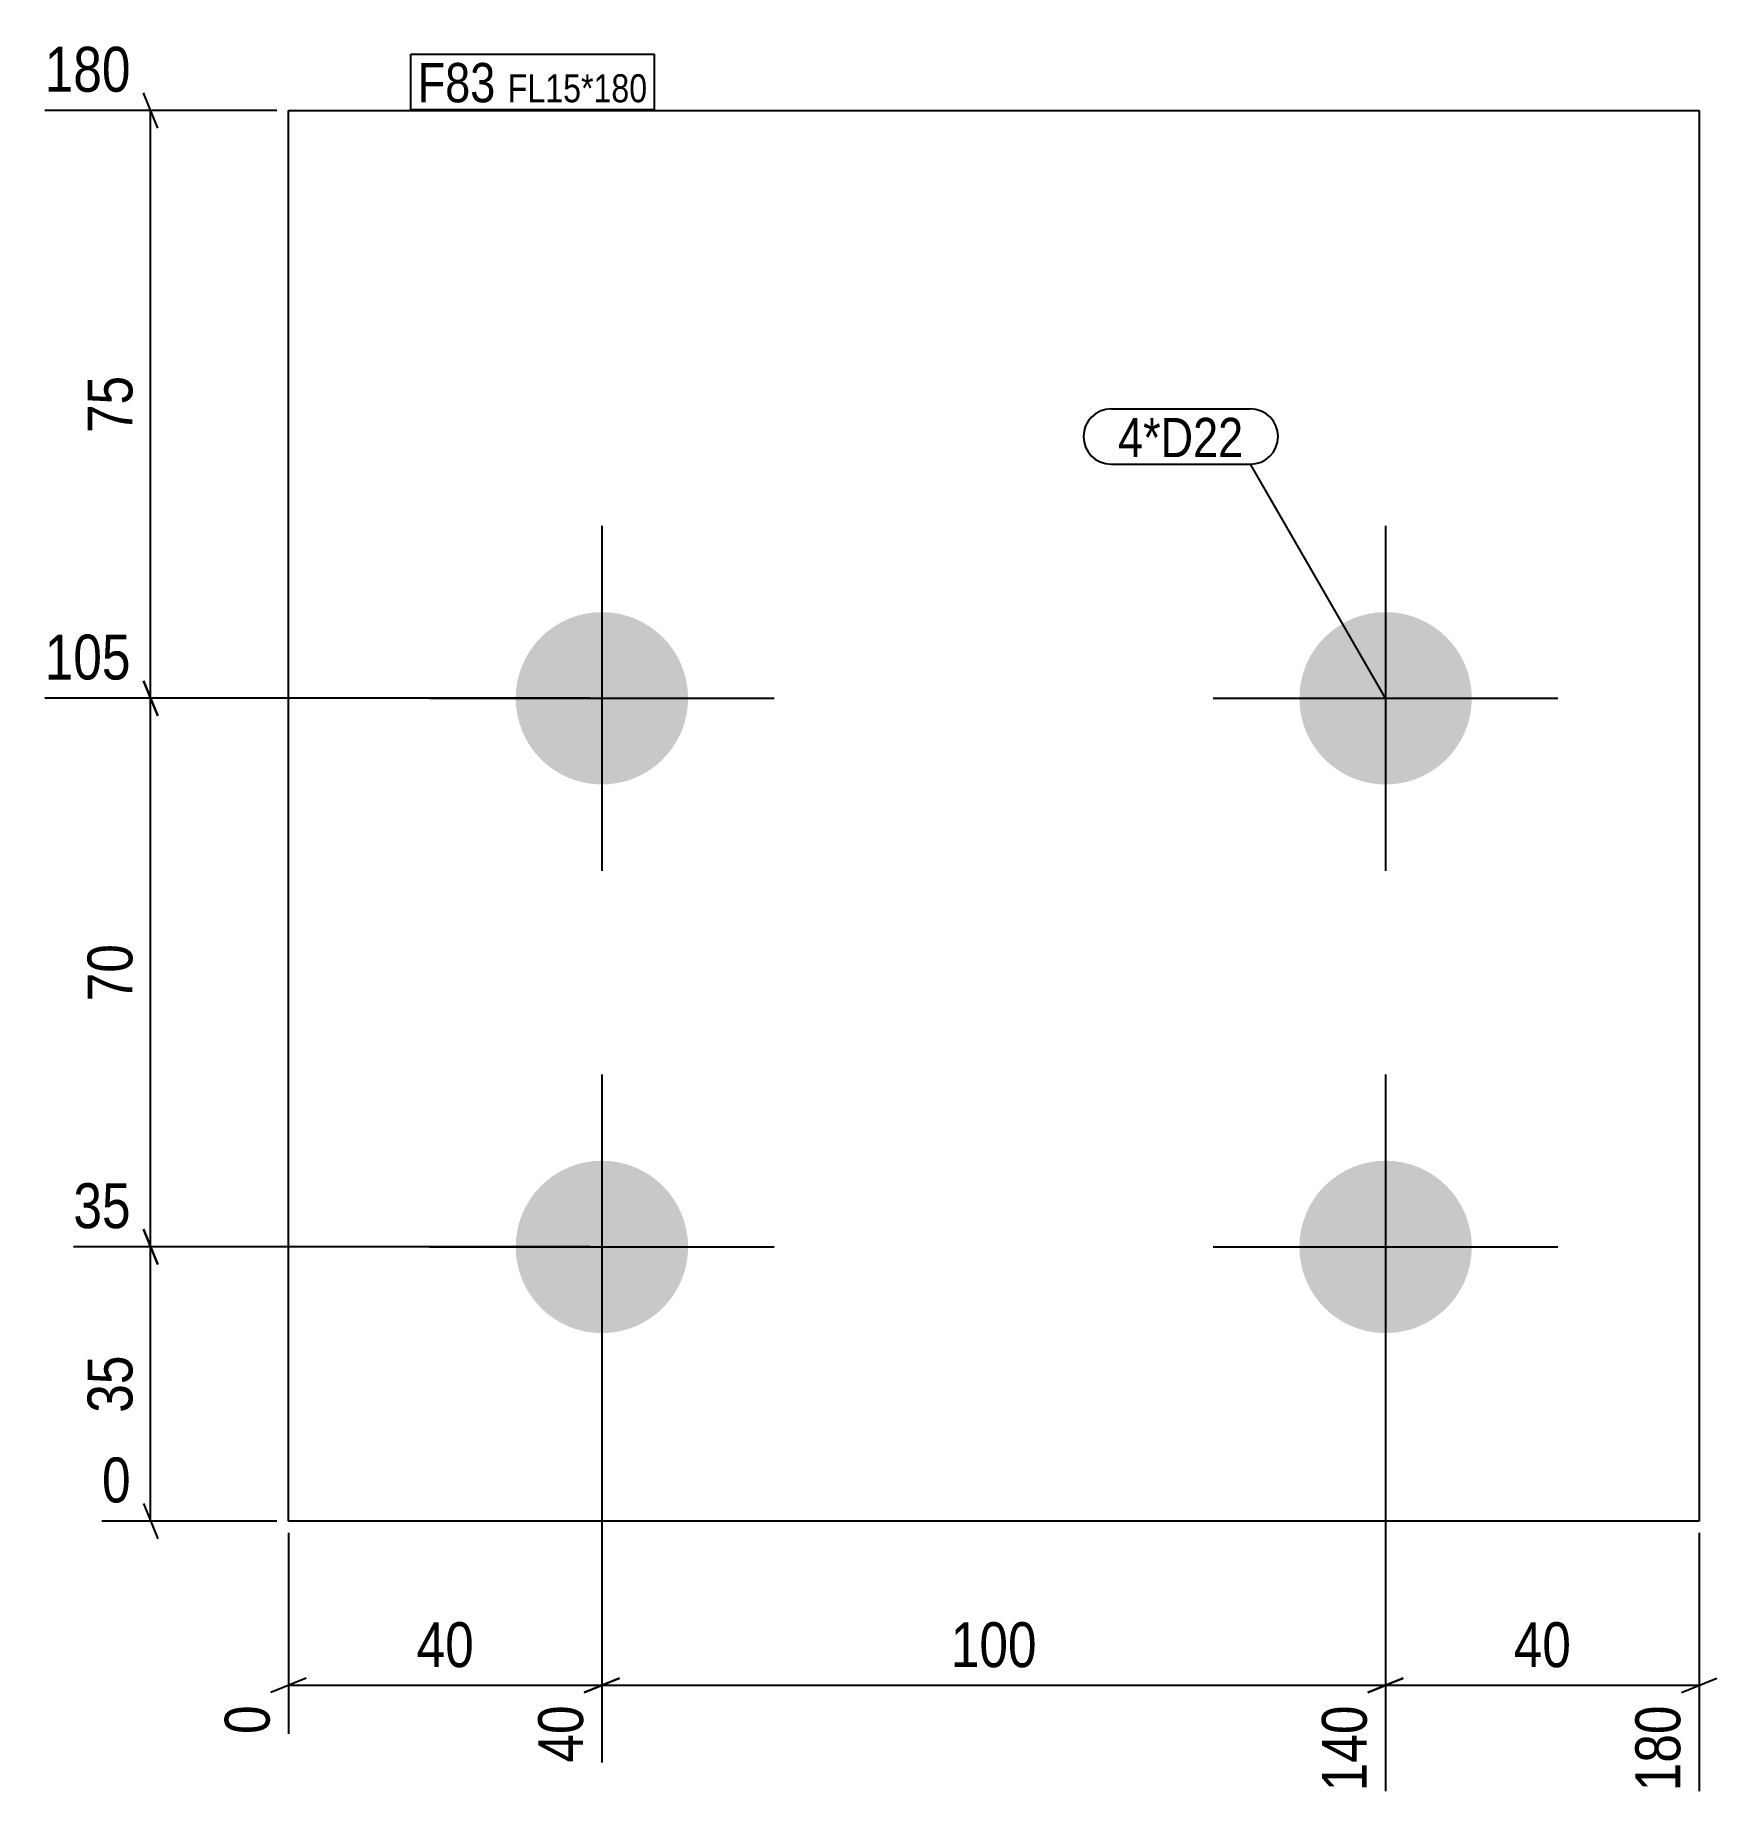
# Model space of a CAD drawing. Header units: millimetres. Extents: x 3 to 218, y 3 to 229.
import ezdxf

# ---------------------------------------------------------------- set-up
doc = ezdxf.new("R2010")
doc.units = ezdxf.units.MM
for name, color, linetype in [('MÅLSÆTNING', 7, 'Continuous'), ('STÅL', 7, 'Continuous'), ('TEKST', 7, 'Continuous')]:
    doc.layers.add(name, color=color, linetype=linetype)
doc.styles.add('Arial Narrow', font='ARIALN.TTF', dxfattribs={"height": 0.2})

msp = doc.modelspace()

# ---------------------------------------------------------------- hatches: boundary and pattern name
at = {"layer": 'STÅL', "linetype": 'Continuous'}
for points in [[(86.6, 143.96, -1), (64.6, 143.96, -1)], [(186.6, 143.96, -1), (164.6, 143.96, -1)], [(86.6, 73.96, -1), (64.6, 73.96, -1)], [(186.6, 73.96, -1), (164.6, 73.96, -1)]]:
    msp.add_hatch(color=3, dxfattribs=at).paths.add_polyline_path(points)

# ---------------------------------------------------------------- linework, layer by layer
at = {"layer": 'MÅLSÆTNING', "color": 7, "linetype": 'Continuous'}
for p, q in [((18.92, 216.71), (17.12, 221.21)), ((34.1, 218.96), (4.5, 218.96)), ((18.02, 143.96), (18.02, 218.96)), ((17.12, 146.21), (18.92, 141.71)), ((18.92, 141.71), (17.12, 146.21)), ((74.1, 143.96), (4.5, 143.96)), ((74.1, 143.96), (4.5, 143.96)), ((18.02, 73.96), (18.02, 143.96)), ((17.12, 76.21), (18.92, 71.71)), ((18.92, 71.71), (17.12, 76.21)), ((74.1, 73.96), (8.16, 73.96)), ((74.1, 73.96), (8.16, 73.96)), ((18.02, 38.96), (18.02, 73.96)), ((75.6, 72.46), (75.6, 8.16)), ((75.6, 72.46), (75.6, 8.16)), ((175.6, 72.46), (175.6, 4.5)), ((175.6, 72.46), (175.6, 4.5)), ((17.12, 41.21), (18.92, 36.71)), ((34.1, 38.96), (11.81, 38.96)), ((35.6, 37.46), (35.6, 11.81)), ((215.6, 37.46), (215.6, 4.5)), ((37.85, 18.92), (33.35, 17.12)), ((73.35, 17.12), (77.85, 18.92)), ((177.85, 18.92), (173.35, 17.12)), ((173.35, 17.12), (177.85, 18.92)), ((213.35, 17.12), (217.85, 18.92)), ((35.6, 18.02), (75.6, 18.02)), ((75.6, 18.02), (175.6, 18.02)), ((175.6, 18.02), (215.6, 18.02))]:
    msp.add_line(p, q, dxfattribs=at)
at = {"layer": 'STÅL', "color": 2, "linetype": 'Continuous'}
for p, q in [((35.6, 218.96), (215.6, 218.96)), ((35.6, 38.96), (35.6, 218.96)), ((215.6, 218.96), (215.6, 38.96)), ((215.6, 38.96), (35.6, 38.96))]:
    msp.add_line(p, q, dxfattribs=at)
at = {"layer": 'STÅL', "color": 3, "linetype": 'Continuous'}
for p, q in [((75.6, 165.96), (75.6, 121.96)), ((175.6, 165.96), (175.6, 121.96)), ((53.6, 143.96), (97.6, 143.96)), ((153.6, 143.96), (197.6, 143.96)), ((75.6, 95.96), (75.6, 51.96)), ((175.6, 95.96), (175.6, 51.96)), ((53.6, 73.96), (97.6, 73.96)), ((153.6, 73.96), (197.6, 73.96))]:
    msp.add_line(p, q, dxfattribs=at)

# ---------------------------------------------------------------- wipeouts: each hides what was drawn before it
at = {"color": 0}
msp.add_wipeout([(157.45, 174.73), (157.45, 179.98), (141.47, 179.98), (141.47, 174.73)], dxfattribs=at).dxf.layer = 'TEKST'

# ---------------------------------------------------------------- next in the draw order: wipeouts: each hides what was drawn before it
at = {"color": 0, "linetype": 'Continuous'}
for points in [[(16.67, 220.16), (16.67, 228.56), (3.3, 228.56), (3.3, 220.16)], [(16.67, 145.16), (16.67, 153.56), (3.3, 153.56), (3.3, 145.16)], [(16.67, 75.16), (16.67, 83.56), (6.96, 83.56), (6.96, 75.16)], [(16.67, 40.16), (16.67, 48.56), (10.61, 48.56), (10.61, 40.16)], [(34.4, 16.67), (26, 16.67), (26, 10.61), (34.4, 10.61)], [(74.4, 16.67), (66, 16.67), (66, 6.96), (74.4, 6.96)], [(174.4, 16.67), (166, 16.67), (166, 3.3), (174.4, 3.3)], [(214.4, 16.67), (206, 16.67), (206, 3.3), (214.4, 3.3)]]:
    msp.add_wipeout(points, dxfattribs=at).dxf.layer = 'MÅLSÆTNING'
at = {"color": 0}
for points, layer in [([(16.89, 186.31), (8.49, 186.31), (8.49, 176.6), (16.89, 176.6)], 'MÅLSÆTNING'), ([(16.89, 113.81), (8.49, 113.81), (8.49, 104.1), (16.89, 104.1)], 'MÅLSÆTNING'), ([(16.89, 61.31), (8.49, 61.31), (8.49, 51.6), (16.89, 51.6)], 'MÅLSÆTNING'), ([(60.46, 19.14), (60.46, 27.54), (50.75, 27.54), (50.75, 19.14)], 'MÅLSÆTNING'), ([(132.29, 19.14), (132.29, 27.54), (118.92, 27.54), (118.92, 19.14)], 'MÅLSÆTNING'), ([(200.46, 19.14), (200.46, 27.54), (190.75, 27.54), (190.75, 19.14)], 'MÅLSÆTNING'), ([(62.01, 220.01), (62.01, 225.26), (52.1, 225.26), (52.1, 220.01)], 'TEKST'), ([(81.4, 220.01), (81.4, 223.76), (63.59, 223.76), (63.59, 220.01)], 'TEKST'), ([(157.45, 174.73), (157.45, 179.98), (141.47, 179.98), (141.47, 174.73)], 'TEKST')]:
    msp.add_wipeout(points, dxfattribs=at).dxf.layer = layer

# ---------------------------------------------------------------- next in the draw order: linework, layer by layer
at = {"layer": 'MÅLSÆTNING', "color": 7, "linetype": 'Continuous'}
msp.add_line((77.85, 18.92), (73.35, 17.12), dxfattribs=at)
at = {"layer": 'TEKST', "color": 7, "linetype": 'Continuous'}
for p, q in [((140.57, 180.88), (158.35, 180.88)), ((140.57, 173.83), (158.35, 173.83)), ((175.6, 143.96), (158.35, 173.83))]:
    msp.add_line(p, q, dxfattribs=at)
for centre, radius, start, end in [((140.57, 177.36), 3.52, 90, 270), ((158.35, 177.36), 3.53, 270, 90)]:
    msp.add_arc(centre, radius, start, end, dxfattribs=at)

# ---------------------------------------------------------------- next in the draw order: texts
at = {"layer": 'MÅLSÆTNING', "color": 3, "linetype": 'Continuous', "style": 'Arial Narrow'}
for s, height, p in [('180', 5.727, (4.5, 221.36)), ('105', 5.727, (4.5, 146.36)), ('35', 5.727, (8.16, 76.36)), ('0', 5.73, (11.81, 41.36))]:
    msp.add_text(s, height=height, dxfattribs=at).set_placement(p)
at = {"layer": 'MÅLSÆTNING', "color": 3, "style": 'Arial Narrow'}
for s, p in [('75', (15.69, 177.8)), ('70', (15.69, 105.3)), ('35', (15.69, 52.8))]:
    msp.add_text(s, height=5.727, rotation=90.0002, dxfattribs=at).set_placement(p)
for s, p in [('40', (51.95, 20.34)), ('100', (120.12, 20.34)), ('40', (191.95, 20.34))]:
    msp.add_text(s, height=5.727, dxfattribs=at).set_placement(p)
at = {"layer": 'MÅLSÆTNING', "color": 3, "linetype": 'Continuous', "style": 'Arial Narrow'}
for s, height, p in [('0', 5.73, (33.2, 11.81)), ('40', 5.727, (73.2, 8.16)), ('140', 5.727, (173.2, 4.5)), ('180', 5.727, (213.2, 4.5))]:
    msp.add_text(s, height=height, rotation=90.0002, dxfattribs=at).set_placement(p)
at = {"layer": 'TEKST', "color": 3, "style": 'Arial Narrow'}
msp.add_text('4*D22', height=5.011, dxfattribs=at).set_placement((141.47, 174.73))

# ---------------------------------------------------------------- next in the draw order: wipeouts: each hides what was drawn before it
at = {"color": 0}
for points in [[(62.01, 220.01), (62.01, 225.26), (52.1, 225.26), (52.1, 220.01)], [(81.4, 220.01), (81.4, 223.76), (63.59, 223.76), (63.59, 220.01)]]:
    msp.add_wipeout(points, dxfattribs=at).dxf.layer = 'TEKST'

# ---------------------------------------------------------------- next in the draw order: linework, layer by layer
at = {"layer": 'TEKST', "color": 7, "linetype": 'Continuous'}
for p, q in [((51.2, 226.16), (82.3, 226.16)), ((51.2, 219.11), (51.2, 226.16)), ((82.3, 219.11), (82.3, 226.16)), ((51.2, 219.11), (82.3, 219.11))]:
    msp.add_line(p, q, dxfattribs=at)

# ---------------------------------------------------------------- next in the draw order: texts
at = {"layer": 'TEKST', "color": 3, "style": 'Arial Narrow'}
for s, height, p in [('F83', 5.011, (52.1, 220.01)), ('FL15*180', 3.579, (63.59, 220.01))]:
    msp.add_text(s, height=height, dxfattribs=at).set_placement(p)

doc.saveas('drawing.dxf')
